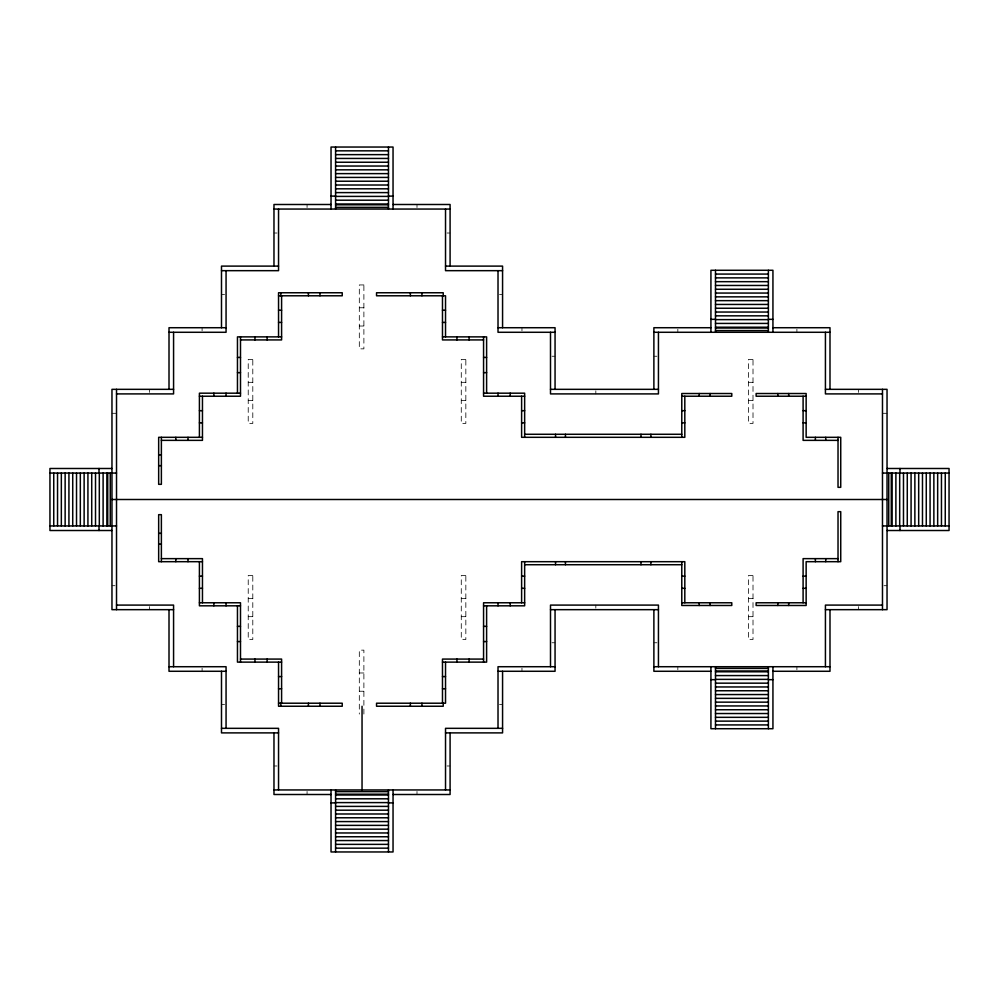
<?xml version="1.0" encoding="UTF-8"?>
<svg xmlns="http://www.w3.org/2000/svg" width="999" height="999" viewBox="0 0 999 999"><rect width="100%" height="100%" fill="white"/><g stroke="black" fill="none" stroke-linecap="round" stroke-linejoin="round"><path stroke-width="0.75" stroke-dasharray="5 3.75" d="M273.976 233.017L277.023 233.017M447.04 233.017L450.087 233.017M221.491 294.63L224.538 294.63M499.525 294.63L502.572 294.63M359.315 307.767L363.886 307.767M359.315 326.024L363.886 326.024M552.01 356.243L555.057 356.243M653.883 356.243L656.917 356.243M248.227 382.33L252.797 382.33M461.276 382.33L465.834 382.33M748.451 382.33L753.009 382.33M248.227 400.587L252.797 400.587M461.276 400.587L465.834 400.587M748.451 400.587L753.009 400.587M111.963 413.299L116.521 413.299M882.479 413.299L887.037 413.299M111.963 585.701L115.01 585.701M883.99 585.701L887.037 585.701M248.227 598.413L252.797 598.413M461.276 598.413L465.834 598.413M748.451 598.413L753.009 598.413M248.227 616.67L252.797 616.67M461.276 616.67L465.834 616.67M748.451 616.67L753.009 616.67M552.01 642.757L555.057 642.757M653.883 642.757L656.917 642.757M359.315 672.976L363.886 672.976M359.315 691.233L363.886 691.233M221.491 704.37L224.538 704.37M499.525 704.37L502.572 704.37M273.976 765.983L277.023 765.983M447.04 765.983L450.087 765.983M858.516 389.335L858.516 392.382M858.516 606.618L858.516 609.665M796.902 329.245L796.902 332.28M796.902 666.72L796.902 669.755M677.834 329.245L677.834 332.28M677.834 666.72L677.834 669.755M595.829 390.859L595.829 393.906M595.829 605.094L595.829 608.141M521.965 327.722L521.965 330.769M521.965 668.231L521.965 671.278M416.995 204.495L416.995 207.53M416.995 791.47L416.995 794.505M363.886 714.06L363.886 650.149L359.315 650.149L359.315 714.06M307.068 204.495L307.068 207.53M307.068 791.47L307.068 794.505M202.098 327.722L202.098 330.769M202.098 668.231L202.098 671.278M149.613 389.335L149.613 392.382M149.613 606.618L149.613 609.665M363.886 284.94L359.315 284.94L359.315 348.851L363.886 348.851L363.886 284.94M252.797 359.503L248.227 359.503L248.227 423.414L252.797 423.414L252.797 359.503M465.834 359.503L461.276 359.503L461.276 423.414L465.834 423.414L465.834 359.503M753.009 359.503L748.451 359.503L748.451 423.414L753.009 423.414L753.009 359.503M252.797 575.586L248.227 575.586L248.227 639.497L252.797 639.497L252.797 575.586M465.834 575.586L461.276 575.586L461.276 639.497L465.834 639.497L465.834 575.586M753.009 575.586L748.451 575.586L748.451 639.497L753.009 639.497L753.009 575.586"/><path stroke-width="1.5" d="M335.589 150.837L388.474 150.837M335.589 154.633L388.474 154.633M335.589 158.441L388.474 158.441M335.589 162.238L388.474 162.238M335.589 166.034L388.474 166.034M335.589 169.83L388.474 169.83M335.589 173.626L388.474 173.626M335.589 177.422L388.474 177.422M335.589 181.219L388.474 181.219M335.589 185.015L388.474 185.015M335.589 188.811L388.474 188.811M335.589 192.607L388.474 192.607M331.031 196.104L335.589 196.104M388.474 196.104L393.044 196.104M335.589 196.403L388.474 196.403M335.589 200.2L388.474 200.2M335.589 203.996L388.474 203.996M331.031 204.495L273.976 204.495L273.976 266.109M393.044 204.495L450.087 204.495L450.087 266.109M335.589 204.807L388.474 204.807M335.589 207.342L388.474 207.342M273.976 209.053L450.087 209.053M278.546 266.109L221.491 266.109L221.491 327.722M445.529 266.109L502.572 266.109L502.572 327.722M221.491 270.667L278.546 270.667L278.546 209.053M502.572 270.667L445.529 270.667L445.529 209.053M715.496 274.076L768.381 274.076M715.496 277.872L768.381 277.872M715.496 281.668L768.381 281.668M715.496 285.464L768.381 285.464M715.496 289.26L768.381 289.26M715.496 293.057L768.381 293.057M278.546 295.791L342.232 295.791L342.232 292.757L278.546 292.757L278.546 336.875M715.496 296.853L768.381 296.853M715.496 300.649L768.381 300.649M715.496 304.445L768.381 304.445M715.496 308.241L768.381 308.241M278.546 310.252L281.593 310.252M442.482 310.252L445.529 310.252M715.496 312.038L768.381 312.038M715.496 315.834L768.381 315.834M710.926 319.33L715.496 319.33M768.381 319.33L772.939 319.33M715.496 319.63L768.381 319.63M278.546 322.427L281.593 322.427M442.482 322.427L445.529 322.427M715.496 323.426L768.381 323.426M715.496 327.222L768.381 327.222M226.061 327.722L169.006 327.722L169.006 389.335M498.014 327.722L555.057 327.722L555.057 389.335M710.926 327.722L653.883 327.722L653.883 389.335M772.939 327.722L829.994 327.722L829.994 389.335M715.496 328.034L768.381 328.034M715.496 330.569L768.381 330.569M169.006 332.28L226.061 332.28L226.061 270.667M555.057 332.28L498.014 332.28L498.014 270.667M653.883 332.28L829.994 332.28M281.593 336.875L237.462 336.875L237.462 393.181M442.482 336.875L486.613 336.875L486.613 393.181M240.497 339.922L281.593 339.922L281.593 295.791M483.566 339.922L442.482 339.922L442.482 295.791M237.462 357.43L240.497 357.43M483.566 357.43L486.613 357.43M237.462 372.639L240.497 372.639M483.566 372.639L486.613 372.639M173.576 389.335L111.963 389.335L111.963 609.665L173.576 609.665M550.499 389.335L658.441 389.335M825.424 389.335L887.037 389.335L887.037 609.665L825.424 609.665M240.497 393.181L199.413 393.181L199.413 437.312M483.566 393.181L524.65 393.181L524.65 437.312M116.521 393.906L173.576 393.906L173.576 332.28M882.479 393.906L825.424 393.906L825.424 332.28M199.413 396.228L240.497 396.228L240.497 336.875M524.65 396.228L483.566 396.228L483.566 336.875M681.78 396.228L731.78 396.228L731.78 393.519L681.78 393.519L681.78 437.312M806.143 396.228L756.131 396.228L756.131 393.519L806.143 393.519L806.143 437.312L840.733 437.312L840.733 487.325L838.024 487.325L838.024 437.312M199.413 410.689L202.46 410.689M521.615 410.689L524.65 410.689M681.78 410.689L684.814 410.689M803.096 410.689L806.143 410.689M199.413 422.864L202.46 422.864M521.615 422.864L524.65 422.864M681.78 422.864L684.814 422.864M803.096 422.864L806.143 422.864M524.65 434.278L681.78 434.278M202.46 437.312L158.666 437.312L158.666 484.328L161.376 484.328L161.376 437.312M161.376 440.359L202.46 440.359L202.46 396.228M838.024 440.359L803.096 440.359L803.096 396.228M158.666 454.782L161.376 454.782M158.666 465.659L161.376 465.659M111.963 468.494L49.95 468.494L49.95 530.506L111.963 530.506M887.037 468.494L949.05 468.494L949.05 530.506L887.037 530.506M49.95 473.064L116.521 473.064M882.479 473.064L949.05 473.064M111.963 499.5L887.037 499.5M49.95 525.936L116.521 525.936M882.479 525.936L949.05 525.936M158.666 533.341L161.376 533.341M158.666 544.218L161.376 544.218M161.376 558.641L202.46 558.641L202.46 602.772M838.024 558.641L803.096 558.641L803.096 602.772M202.46 561.688L158.666 561.688L158.666 514.672L161.376 514.672L161.376 561.688M524.65 564.722L681.78 564.722M199.413 576.136L202.46 576.136M521.615 576.136L524.65 576.136M681.78 576.136L684.814 576.136M803.096 576.136L806.143 576.136M199.413 588.311L202.46 588.311M521.615 588.311L524.65 588.311M681.78 588.311L684.814 588.311M803.096 588.311L806.143 588.311M199.413 602.772L240.497 602.772L240.497 662.125M524.65 602.772L483.566 602.772L483.566 662.125M681.78 602.772L731.78 602.772L731.78 605.481L681.78 605.481L681.78 561.688M806.143 602.772L756.131 602.772L756.131 605.481L806.143 605.481L806.143 561.688L840.733 561.688L840.733 511.675L838.024 511.675L838.024 561.688M116.521 605.094L173.576 605.094L173.576 666.72M882.479 605.094L825.424 605.094L825.424 666.72M240.497 605.819L199.413 605.819L199.413 561.688M483.566 605.819L524.65 605.819L524.65 561.688M550.499 609.665L658.441 609.665M237.462 626.361L240.497 626.361M483.566 626.361L486.613 626.361M237.462 641.57L240.497 641.57M483.566 641.57L486.613 641.57M240.497 659.078L281.593 659.078L281.593 703.209M483.566 659.078L442.482 659.078L442.482 703.209M281.593 662.125L237.462 662.125L237.462 605.819M442.482 662.125L486.613 662.125L486.613 605.819M169.006 666.72L226.061 666.72L226.061 728.333M555.057 666.72L498.014 666.72L498.014 728.333M653.883 666.72L829.994 666.72M715.496 668.431L768.381 668.431M715.496 670.966L768.381 670.966M226.061 671.278L169.006 671.278L169.006 609.665M498.014 671.278L555.057 671.278L555.057 609.665M710.926 671.278L653.883 671.278L653.883 609.665M772.939 671.278L829.994 671.278L829.994 609.665M715.496 671.778L768.381 671.778M715.496 675.574L768.381 675.574M278.546 676.573L281.593 676.573M442.482 676.573L445.529 676.573M715.496 679.37L768.381 679.37M710.926 679.67L715.496 679.67M768.381 679.67L772.939 679.67M715.496 683.166L768.381 683.166M715.496 686.962L768.381 686.962M278.546 688.748L281.593 688.748M442.482 688.748L445.529 688.748M715.496 690.759L768.381 690.759M715.496 694.555L768.381 694.555M715.496 698.351L768.381 698.351M715.496 702.147L768.381 702.147M278.546 703.209L342.232 703.209L342.232 706.243L278.546 706.243L278.546 662.125M715.496 705.943L768.381 705.943M715.496 709.74L768.381 709.74M715.496 713.536L768.381 713.536M715.496 717.332L768.381 717.332M715.496 721.128L768.381 721.128M715.496 724.924L768.381 724.924M221.491 728.333L278.546 728.333L278.546 789.947M502.572 728.333L445.529 728.333L445.529 789.947M278.546 732.891L221.491 732.891L221.491 671.278M445.529 732.891L502.572 732.891L502.572 671.278M273.976 789.947L450.087 789.947M335.589 791.658L388.474 791.658M335.589 794.193L388.474 794.193M331.031 794.505L273.976 794.505L273.976 732.891M393.044 794.505L450.087 794.505L450.087 732.891M335.589 795.004L388.474 795.004M335.589 798.8L388.474 798.8M335.589 802.597L388.474 802.597M331.031 802.896L335.589 802.896M388.474 802.896L393.044 802.896M335.589 806.393L388.474 806.393M335.589 810.189L388.474 810.189M335.589 813.985L388.474 813.985M335.589 817.781L388.474 817.781M335.589 821.578L388.474 821.578M335.589 825.374L388.474 825.374M335.589 829.17L388.474 829.17M335.589 832.966L388.474 832.966M335.589 836.762L388.474 836.762M335.589 840.559L388.474 840.559M335.589 844.367L388.474 844.367M335.589 848.163L388.474 848.163M945.254 473.064L945.254 525.936M941.458 473.064L941.458 525.936M937.661 473.064L937.661 525.936M933.865 473.064L933.865 525.936M930.069 473.064L930.069 525.936M926.273 473.064L926.273 525.936M922.477 473.064L922.477 525.936M918.68 473.064L918.68 525.936M914.872 473.064L914.872 525.936M911.076 473.064L911.076 525.936M907.279 473.064L907.279 525.936M903.483 473.064L903.483 525.936M899.987 468.494L899.987 473.064M899.987 525.936L899.987 530.506M899.687 473.064L899.687 525.936M895.891 473.064L895.891 525.936M892.095 473.064L892.095 525.936M891.283 473.064L891.283 525.936M888.748 473.064L888.748 525.936M882.479 389.335L882.479 609.665M825.736 437.312L825.736 440.359M825.736 558.641L825.736 561.688M815.384 437.312L815.384 440.359M815.384 558.641L815.384 561.688M788.673 393.519L788.673 396.228M788.673 602.772L788.673 605.481M777.796 393.519L777.796 396.228M777.796 602.772L777.796 605.481M772.939 332.28L772.939 270.279L710.926 270.279L710.926 332.28M772.939 666.72L772.939 728.721L710.926 728.721L710.926 666.72M768.381 270.279L768.381 332.28M768.381 666.72L768.381 728.721M715.496 270.279L715.496 332.28M715.496 666.72L715.496 728.721M710.114 393.519L710.114 396.228M710.114 602.772L710.114 605.481M699.25 393.519L699.25 396.228M699.25 602.772L699.25 605.481M684.814 396.228L684.814 437.312L521.615 437.312L521.615 396.228M684.814 602.772L684.814 561.688L521.615 561.688L521.615 602.772M658.441 332.28L658.441 393.906L550.499 393.906L550.499 332.28M658.441 666.72L658.441 605.094L550.499 605.094L550.499 666.72M650.886 434.278L650.886 437.312M650.886 561.688L650.886 564.722M640.983 434.278L640.983 437.312M640.983 561.688L640.983 564.722M565.446 434.278L565.446 437.312M565.446 561.688L565.446 564.722M555.544 434.278L555.544 437.312M555.544 561.688L555.544 564.722M510.202 393.181L510.202 396.228M510.202 602.772L510.202 605.819M498.026 393.181L498.026 396.228M498.026 602.772L498.026 605.819M469.105 336.875L469.105 339.922M469.105 659.078L469.105 662.125M456.943 336.875L456.943 339.922M456.943 659.078L456.943 662.125M445.529 336.875L445.529 295.791L376.548 295.791L376.548 292.757L443.219 292.757L443.219 295.791M445.529 662.125L445.529 703.209L376.548 703.209L376.548 706.243L443.219 706.243L443.219 703.209M421.94 292.757L421.94 295.791M421.94 703.209L421.94 706.243M410.352 292.757L410.352 295.791M410.352 703.209L410.352 706.243M393.044 209.053L393.044 147.04L331.031 147.04L331.031 209.053M393.044 789.947L393.044 851.96L331.031 851.96L331.031 789.947M388.474 147.04L388.474 209.053M388.474 789.947L388.474 851.96M362.038 706.243L362.038 789.947M335.589 147.04L335.589 209.053M335.589 789.947L335.589 851.96M319.98 292.757L319.98 295.791M319.98 703.209L319.98 706.243M308.404 292.757L308.404 295.791M308.404 703.209L308.404 706.243M280.844 292.757L280.844 295.791M280.844 703.209L280.844 706.243M267.133 336.875L267.133 339.922M267.133 659.078L267.133 662.125M254.957 336.875L254.957 339.922M254.957 659.078L254.957 662.125M226.049 393.181L226.049 396.228M226.049 602.772L226.049 605.819M213.873 393.181L213.873 396.228M213.873 602.772L213.873 605.819M187.999 437.312L187.999 440.359M187.999 558.641L187.999 561.688M175.824 437.312L175.824 440.359M175.824 558.641L175.824 561.688M116.521 389.335L116.521 609.665M110.252 473.064L110.252 525.936M107.717 473.064L107.717 525.936M106.905 473.064L106.905 525.936M103.109 473.064L103.109 525.936M99.313 473.064L99.313 525.936M99.013 468.494L99.013 473.064M99.013 525.936L99.013 530.506M95.517 473.064L95.517 525.936M91.721 473.064L91.721 525.936M87.924 473.064L87.924 525.936M84.128 473.064L84.128 525.936M80.32 473.064L80.32 525.936M76.523 473.064L76.523 525.936M72.727 473.064L72.727 525.936M68.931 473.064L68.931 525.936M65.135 473.064L65.135 525.936M61.339 473.064L61.339 525.936M57.542 473.064L57.542 525.936M53.746 473.064L53.746 525.936"/></g></svg>
